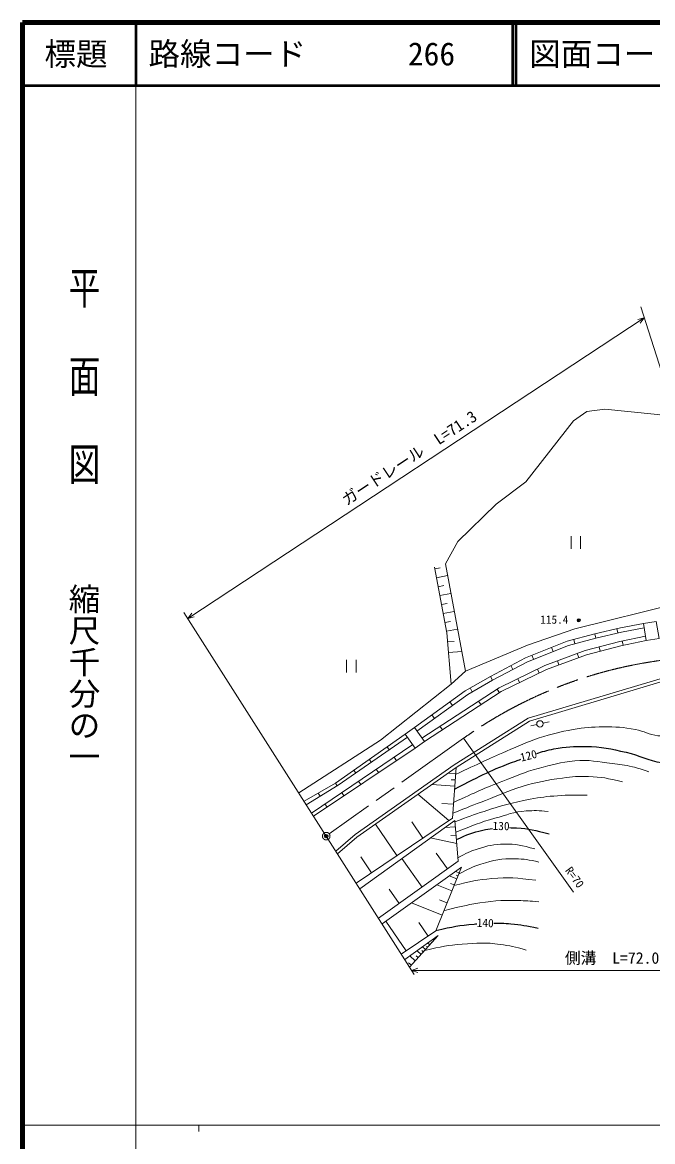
# Model space of a CAD drawing. Units: millimetres, scale not verified. Extents: x 40000 to 680000, y 20000 to 380000.
# Drawn here: x 40000 to 139944, y 202409 to 380000 of the extents above; entities that cross this region are included whole.
import ezdxf
from ezdxf.enums import TextEntityAlignment as Align

# ---------------------------------------------------------------- set-up
doc = ezdxf.new("R2010")
doc.units = ezdxf.units.MM
doc.header["$LTSCALE"] = 1000
doc.header["$PDMODE"] = 32
doc.header["$PDSIZE"] = 500
doc.linetypes.add('CHAIN', pattern=[18.5, 12, -1.5, 3.5, -1.5])
for name, color, linetype, lineweight in [('M-BGD', 7, 'Continuous', 13), ('M-BMK', 2, 'CHAIN', 13), ('M-STR-HTXT', 7, 'Continuous', 13), ('M-TTL', 2, 'Continuous', 140), ('M-TTL-BAND', 7, 'Continuous', 13), ('M-TTL-LINE', 7, 'Continuous', 50)]:
    doc.layers.add(name, color=color, linetype=linetype, lineweight=lineweight)
doc.layers.add('M-OTRS', color=6, linetype='Continuous')
doc.layers.add('M-TTL-TXT', color=7, linetype='Continuous')
doc.styles.add('@ＭＳ ゴシック', font='')
doc.styles.add('ＭＳ ゴシック', font='')
doc.styles.get('@ＭＳ ゴシック').set_extended_font_data('@MS Gothic')
doc.styles.get('ＭＳ ゴシック').set_extended_font_data('MS Gothic')

msp = doc.modelspace()

# ---------------------------------------------------------------- linework, layer by layer
at = {"layer": 'M-BGD'}
for p, q in [((127016, 298470), (127016, 296470)), ((128516, 296470), (128516, 298470)), ((107309, 283155), (105330, 293579)), ((105382, 293306), (106274, 293475)), ((105653, 291880), (107436, 292218)), ((105923, 290459), (106811, 290627)), ((106192, 289038), (107969, 289375)), ((106461, 287621), (107346, 287789)), ((127625, 283763), (147409, 288709)), ((106730, 286205), (108500, 286541)), ((106998, 284794), (107880, 284962)), ((134851, 283956), (138496, 284601)), ((107265, 283383), (109029, 283718)), ((107994, 275013), (107309, 283155)), ((120092, 281176), (127625, 283763)), ((126391, 281795), (130785, 282967)), ((130785, 282967), (134851, 283956)), ((130966, 282290), (130785, 282967)), ((134432, 283133), (134266, 283814)), ((107432, 281691), (108492, 281780)), ((110276, 277067), (120092, 281176)), ((119798, 279195), (126391, 281795)), ((124161, 280163), (123904, 280814)), ((127618, 281398), (127437, 282074)), ((134924, 281099), (129467, 279671)), ((131622, 280235), (131445, 280912)), ((138948, 281919), (134924, 281099)), ((135273, 281170), (135133, 281856)), ((91406, 278839), (91406, 276839)), ((92906, 276839), (92906, 278839)), ((107575, 279995), (109694, 280174)), ((114232, 276228), (119798, 279195)), ((121046, 278934), (120789, 279586)), ((129467, 279671), (123131, 277327)), ((128219, 279209), (127976, 279865)), ((107994, 275013), (110276, 277067)), ((123131, 277327), (115953, 273811)), ((117789, 277331), (117460, 277949)), ((121972, 276759), (121664, 277388)), ((125089, 278051), (124846, 278707)), ((110240, 273957), (114232, 276228)), ((114578, 275620), (114232, 276228)), ((118854, 275232), (118546, 275861)), ((96808, 266110), (107994, 275013)), ((102159, 268104), (110240, 273957)), ((115953, 273811), (103757, 265875)), ((111348, 273783), (111002, 274391)), ((115686, 273637), (115304, 274224)), ((108210, 271623), (107799, 272190)), ((112730, 271714), (112349, 272301)), ((105349, 269551), (104938, 270118)), ((106599, 267724), (106217, 268311)), ((120608, 268365), (121583, 268586)), ((122558, 268808), (123533, 269030)), ((100710, 267065), (89657, 259271)), ((90097, 258978), (101064, 266572)), ((83823, 257737), (96808, 266110)), ((85855, 254542), (101905, 265399)), ((102308, 264836), (86160, 254063)), ((98163, 264563), (97834, 265038)), ((95334, 262604), (95022, 263054)), ((98954, 263403), (99329, 262848)), ((92868, 260897), (92571, 261326)), ((96122, 261487), (96485, 260951)), ((108184, 253754), (108776, 261767)), ((93319, 259591), (93670, 259073)), ((108703, 260770), (107484, 260860)), ((108630, 259795), (108021, 259840)), ((89657, 259271), (84670, 256405)), ((85009, 255873), (90097, 258978)), ((87204, 257213), (86911, 257693)), ((89907, 258862), (89657, 259271)), ((90644, 257782), (90983, 257281)), ((107604, 253361), (102716, 257515)), ((108558, 258820), (104956, 259086)), ((87987, 255984), (88314, 255500)), ((108345, 255938), (106544, 256071)), ((92927, 243418), (108184, 253754)), ((93492, 242529), (108564, 253373)), ((99380, 247790), (95990, 252794)), ((103492, 250576), (101751, 253145)), ((108650, 252377), (106981, 252234)), ((109118, 246902), (108564, 253373)), ((108878, 249707), (104694, 250589)), ((108764, 251042), (107929, 250971)), ((95377, 245077), (93681, 247580)), ((96467, 237849), (109118, 246902)), ((103390, 242803), (100156, 247324)), ((107399, 245672), (105606, 248177)), ((97032, 236961), (109637, 245967)), ((109637, 245967), (105553, 235862)), ((109262, 245040), (108673, 245278)), ((108881, 244097), (107692, 244577)), ((108497, 243146), (107902, 243386)), ((109072, 244568), (108777, 244688)), ((99774, 240215), (98157, 242475)), ((108112, 242194), (105713, 243164)), ((106561, 238356), (101722, 240311)), ((107337, 240275), (106137, 240760)), ((100874, 232674), (97652, 237404)), ((104325, 235025), (102856, 237182)), ((105553, 235862), (100095, 232143)), ((100638, 231289), (105934, 235100)), ((101398, 230093), (105934, 235100)), ((105263, 234359), (105104, 234503)), ((103230, 232116), (102591, 232695)), ((103575, 232496), (103337, 232712)), ((103920, 232877), (103444, 233308)), ((104256, 233248), (104097, 233391)), ((104591, 233618), (104274, 233906)), ((104927, 233989), (104848, 234061)), ((102304, 231093), (101446, 231871)), ((102767, 231605), (102447, 231894)), ((101682, 230407), (101253, 230796))]:
    msp.add_line(p, q, dxfattribs=at)
for points in [[(110276, 277067), (107081, 294112), (109059, 297612), (115146, 303547), (119864, 307123), (127397, 316787), (129527, 318233), (132343, 318613), (140180, 317852), (144746, 317319), (147104, 317167), (149083, 315265), (149311, 313895)], [(102567, 267535), (110619, 273368), (114569, 275615), (120092, 278558), (126610, 281129), (130958, 282289), (134994, 283270), (138612, 283910)], [(138832, 282610), (134765, 281781), (129256, 280339), (122855, 277971), (115607, 274421), (103349, 266445)], [(149597, 277546), (144537, 276871), (120216, 269602), (108499, 262183), (92753, 251134), (89695, 248501)], [(149663, 277050), (144643, 276380), (120425, 269143), (108776, 261767), (93060, 250739), (89966, 248075)]]:
    msp.add_lwpolyline(points, dxfattribs=at)
for points in [[(138496, 284601), (138948, 281919), (140978, 282262), (140525, 284943)], [(100710, 267065), (102308, 264836), (103757, 265875), (102159, 268104)]]:
    msp.add_lwpolyline(points, close=True, dxfattribs=at)
for centre, radius in [((128234, 285133), 100), ((128234, 285133), 80), ((128234, 285133), 60), ((128234, 285133), 40), ((128234, 285133), 20), ((128234, 285133), 20), ((122070, 268697), 500)]:
    msp.add_circle(centre, radius, dxfattribs=at)
for points, knots in [([(108693, 260648), (112548, 262480), (113570, 262994), (116763, 264346), (118784, 265201), (119875, 265804), (121970, 266459), (124030, 267104), (125202, 267442), (127331, 267800), (129185, 268112), (130246, 268185), (132126, 268212), (134125, 268241), (135262, 268160), (137229, 267800), (138647, 267540), (139350, 266932), (140786, 266820), (141860, 266737), (142559, 266694), (143519, 267181), (144649, 267755), (144845, 268663), (145838, 269450), (146946, 270327), (147707, 270621), (148880, 271408), (149990, 272153), (150346, 272406), (151690, 273363)], [0, 0, 0, 0, 1, 1, 1, 2, 2, 2, 3, 3, 3, 4, 4, 4, 5, 5, 5, 6, 6, 6, 7, 7, 7, 8, 8, 8, 9, 9, 9, 10, 10, 10, 10]), ([(108365, 256208), (112064, 257918), (113081, 258423), (116195, 259621), (118367, 260457), (119562, 261011), (121808, 261621), (124037, 262228), (125299, 262607), (127600, 262816), (129904, 263024), (131213, 262700), (133511, 262428), (134779, 262277), (135496, 262195), (136736, 261890), (137778, 261634), (138151, 261513), (139363, 261084)], [0, 0, 0, 0, 1, 1, 1, 2, 2, 2, 3, 3, 3, 4, 4, 4, 5, 5, 5, 6, 6, 6, 6]), ([(108241, 254528), (110773, 255514), (111412, 255763), (113448, 256546), (115708, 257416), (116922, 258056), (119240, 258755), (121693, 259495), (123123, 259742), (125659, 260099), (127255, 260323), (128168, 260378), (129779, 260338), (131903, 260284), (132727, 260049), (135153, 259502)], [0, 0, 0, 0, 1, 1, 1, 2, 2, 2, 3, 3, 3, 4, 4, 4, 5, 5, 5, 5]), ([(108585, 253127), (110749, 253992), (111383, 254214), (113209, 254814), (116015, 255736), (117631, 256134), (120524, 256725), (122206, 257069), (123171, 257160), (124883, 257292), (126697, 257433), (127346, 257417), (129540, 257382)], [0, 0, 0, 0, 1, 1, 1, 2, 2, 2, 3, 3, 3, 4, 4, 4, 4]), ([(108725, 251490), (111595, 252640), (112441, 253011), (114911, 253710), (116835, 254254), (117901, 254745), (119897, 254874), (121247, 254961), (121804, 254951), (123360, 254784)], [0, 0, 0, 0, 1, 1, 1, 2, 2, 2, 3, 3, 3, 3]), ([(109070, 247463), (110462, 248211), (110961, 248450), (112254, 248873), (113819, 249385), (114758, 249567), (116404, 249619), (118328, 249680), (119169, 249411), (121270, 248843)], [0, 0, 0, 0, 1, 1, 1, 2, 2, 2, 3, 3, 3, 3]), ([(109180, 244837), (110700, 245683), (111272, 245941), (112702, 246425), (114737, 247114), (115987, 247360), (118135, 247291), (119631, 247242), (120265, 247151), (121927, 246753)], [0, 0, 0, 0, 1, 1, 1, 2, 2, 2, 3, 3, 3, 3]), ([(108447, 243022), (111144, 243733), (112081, 243950), (114463, 244156), (117172, 244389), (118267, 244236), (121420, 243887)], [0, 0, 0, 0, 1, 1, 1, 2, 2, 2, 2]), ([(106824, 239007), (109016, 239635), (109711, 239793), (111597, 240125), (114292, 240600), (115847, 240734), (118583, 240662), (119880, 240629), (120355, 240620), (121897, 240453)], [0, 0, 0, 0, 1, 1, 1, 2, 2, 2, 3, 3, 3, 3]), ([(103802, 232747), (106525, 233353), (107400, 233549), (109746, 233736), (112083, 233922), (113425, 234024), (115747, 233706), (117390, 233481), (118028, 233345), (119897, 232810)], [0, 0, 0, 0, 1, 1, 1, 2, 2, 2, 3, 3, 3, 3])]:
    msp.add_open_spline(points, degree=3, knots=knots, dxfattribs=at)
at = {"layer": 'M-BGD', "lineweight": 25}
for points, knots in [([(121571, 264008), (122379, 264275), (123224, 264506), (124290, 264707), (126235, 265073), (127362, 265159), (129342, 265119), (131864, 265068), (133271, 264739), (135734, 264191), (137986, 263691), (139123, 262877), (141405, 262541), (142720, 262348), (143582, 262128), (144807, 262645), (145700, 263021), (146020, 263579), (146612, 264346), (147726, 265789), (147879, 266916), (148983, 268367), (150020, 269730), (150519, 270203), (151989, 271557)], [0, 0, 0, 0, 1, 1, 1, 2, 2, 2, 3, 3, 3, 4, 4, 4, 5, 5, 5, 6, 6, 6, 7, 7, 7, 8, 8, 8, 8]), ([(108523, 258336), (113005, 260610), (114322, 261383), (118258, 262799), (118525, 262895), (118778, 262989), (119021, 263079)], [0, 0, 0, 0, 1, 1, 1, 2, 2, 2, 2]), ([(117262, 252232), (117605, 252220), (117968, 252202), (118361, 252179), (120404, 252060), (121221, 251852), (123516, 251252)], [0, 0, 0, 0, 1, 1, 1, 2, 2, 2, 2]), ([(108823, 250349), (110638, 251168), (111313, 251434), (113000, 251819), (113572, 251949), (114079, 252044), (114559, 252111)], [0, 0, 0, 0, 1, 1, 1, 2, 2, 2, 2]), ([(105578, 235923), (108359, 236533), (109240, 236735), (111627, 236930), (111770, 236942), (111909, 236953), (112044, 236964)], [0, 0, 0, 0, 1, 1, 1, 2, 2, 2, 2]), ([(114751, 237095), (115580, 237098), (116424, 237057), (117479, 236960), (119170, 236805), (119798, 236708), (121778, 236303)], [0, 0, 0, 0, 1, 1, 1, 2, 2, 2, 2])]:
    msp.add_open_spline(points, degree=3, knots=knots, dxfattribs=at)
at = {"layer": 'M-BGD'}
msp.add_point((128234, 285133), dxfattribs=at)
at = {"layer": 'M-BMK'}
msp.add_line((109960, 266401), (88672, 251228), dxfattribs=at)
msp.add_circle((88183, 250880), 600, dxfattribs=at)
msp.add_arc((150492, 209601), 69778, 97.62868, 125.51094, dxfattribs=at)
at = {"layer": 'M-OTRS'}
msp.add_point((88183, 250880), dxfattribs=at)
at = {"layer": 'M-STR-HTXT'}
for p, q in [((154315, 283960), (138067, 334849)), ((66235, 285404), (138627, 333095)), ((138627, 333095), (137599, 332837)), ((138627, 333095), (137985, 332253)), ((102136, 228932), (65619, 286372)), ((66235, 285404), (66878, 286246)), ((66235, 285404), (67263, 285662)), ((109960, 266401), (127386, 241981)), ((101721, 229584), (102721, 229934)), ((101721, 229584), (159408, 229584)), ((101721, 229584), (102721, 229234))]:
    msp.add_line(p, q, dxfattribs=at)
at = {"layer": 'M-TTL'}
for p, q in [((40000, 380000), (40000, 20000)), ((680000, 380000), (40000, 380000))]:
    msp.add_line(p, q, dxfattribs=at)
at = {"layer": 'M-TTL-BAND'}
for p, q in [((58000, 370000), (58000, 20000)), ((40000, 205000), (579000, 205000)), ((68000, 205000), (68000, 204000))]:
    msp.add_line(p, q, dxfattribs=at)
at = {"layer": 'M-TTL-LINE'}
for p, q in [((58000, 380000), (58000, 370000)), ((117750, 380000), (117750, 370000)), ((118250, 380000), (118250, 370000)), ((40000, 370000), (680000, 370000))]:
    msp.add_line(p, q, dxfattribs=at)

# ---------------------------------------------------------------- texts
at = {"layer": 'M-BGD', "style": 'ＭＳ ゴシック'}
msp.add_text('115.4', height=1320, dxfattribs=at).set_placement((124353, 284187), align=Align.BOTTOM_CENTER)
for s, rotation, p in [('120', 14.3, (120527, 262638)), ('130', 358.807, (115895, 251443)), ('140', 357.879, (113362, 236057))]:
    msp.add_text(s, height=1320, rotation=rotation, dxfattribs=at).set_placement(p, align=Align.BOTTOM_CENTER)
at = {"layer": 'M-STR-HTXT', "style": 'ＭＳ ゴシック'}
msp.add_text('ガードレール\u3000L=71.3', height=1833, rotation=33.377, dxfattribs=at).set_placement((102156, 309667), align=Align.BOTTOM_CENTER)
msp.add_text('R=70', height=1320, rotation=306.004, dxfattribs=at).set_placement((127790, 242275), align=Align.BOTTOM_RIGHT)
msp.add_text('側溝\u3000L=72.0', height=1833, dxfattribs=at).set_placement((133521, 230084), align=Align.BOTTOM_CENTER)
at = {"layer": 'M-TTL-BAND', "style": '@ＭＳ ゴシック', "width": 1.4}
msp.add_text('平  面  図', height=3666, rotation=270, dxfattribs=at).set_placement((49777, 306475), align=Align.MIDDLE_RIGHT)
at = {"layer": 'M-TTL-BAND', "style": '@ＭＳ ゴシック'}
msp.add_text('縮尺千分の一', height=3666, rotation=270, dxfattribs=at).set_placement((49777, 261030), align=Align.MIDDLE_RIGHT)
at = {"layer": 'M-TTL-TXT', "style": 'ＭＳ ゴシック'}
msp.add_text('標題', height=3666, dxfattribs=at).set_placement((48500, 375000), align=Align.MIDDLE_CENTER)
for s, p in [('路線コード', (60000, 375000)), ('266', (101142, 375000)), ('図面コード', (120380, 375000))]:
    msp.add_text(s, height=3666, dxfattribs=at).set_placement(p, align=Align.MIDDLE_LEFT)

doc.saveas('drawing.dxf')
